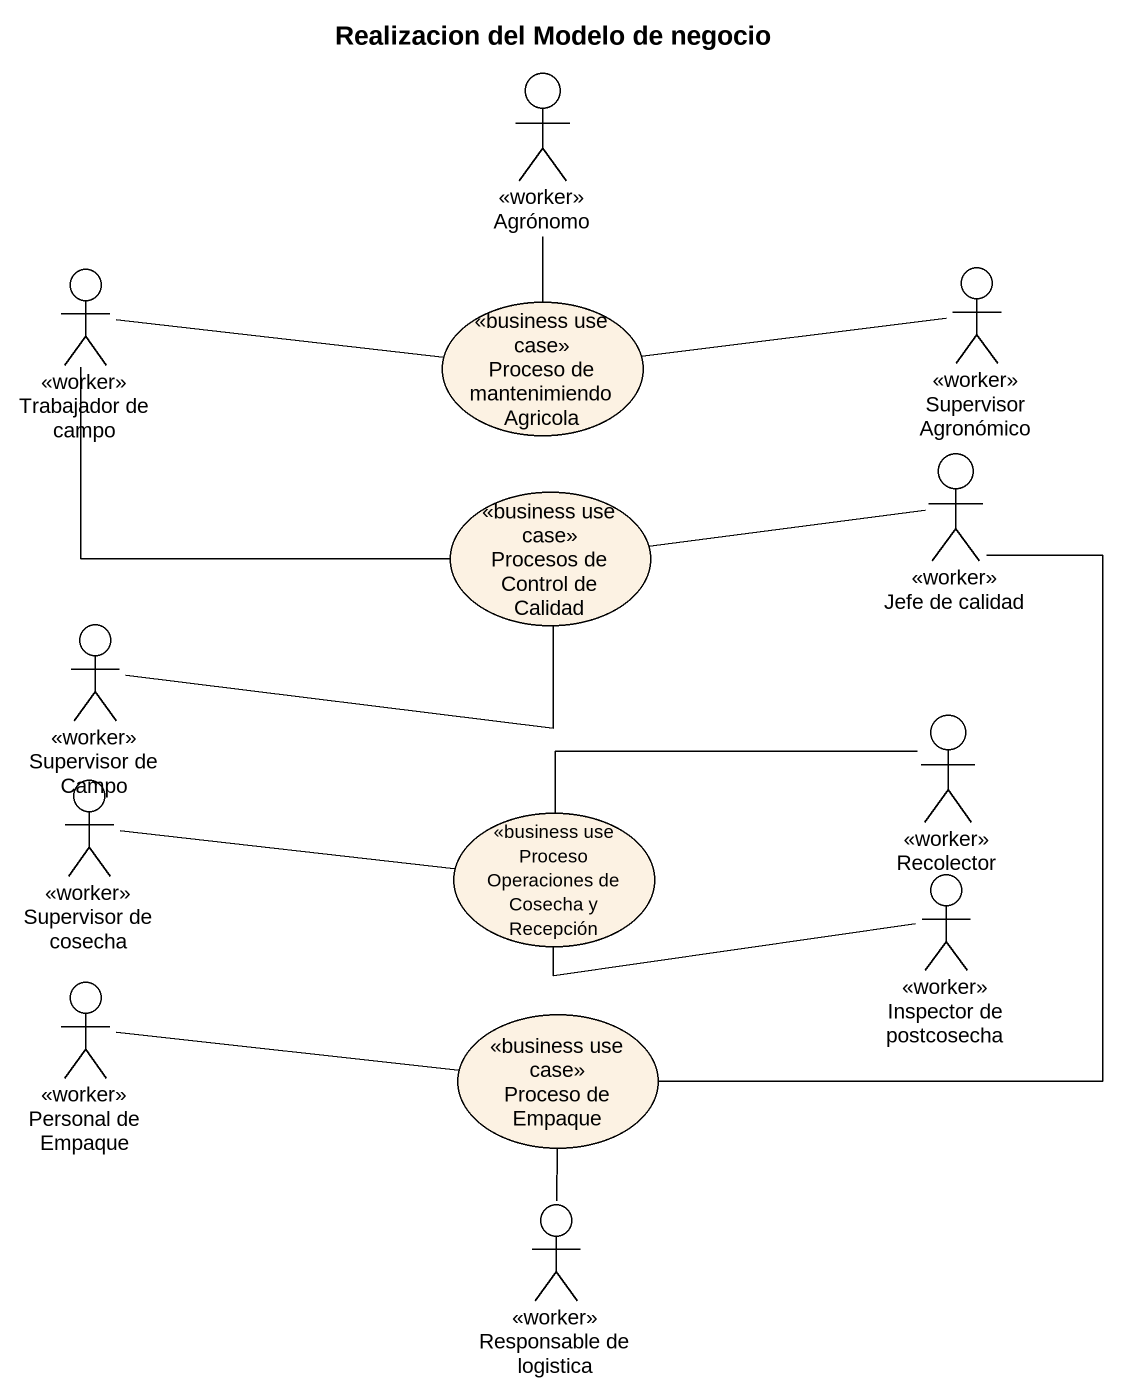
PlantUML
@startuml
title Realizacion del Modelo de negocio
actor Agrónomo <<worker>>
actor "Trabajador de campo" as Trabajador_de_campo <<worker>>
actor "Supervisor Agronómico" as Supervisor_Agronómico <<worker>>
usecase "Proceso de mantenimiendo Agricola" as Proceso_de_mantenimiendo <<business use case>>
actor "Jefe de calidad" as Jefe_de_calidad <<worker>>
usecase "Procesos de Control de Calidad" as Procesos_de_Control_de <<business use case>>
actor "Supervisor de Campo" as Supervisor_de_Campo <<worker>>
actor Recolector <<worker>>
actor "Supervisor de cosecha" as Supervisor_de_cosecha <<worker>>
usecase "Proceso Operaciones de Cosecha y Recepción" as Proceso_Operaciones_de <<business use case>>
actor "Inspector de postcosecha" as Inspector_de_postcosecha <<worker>>
actor "Personal de Empaque" as Personal_de_Empaque <<worker>>
usecase "Proceso de Empaque" as Proceso_de_Empaque <<business use case>>
actor "Responsable de logistica" as Responsable_de_logistica <<worker>>
Trabajador_de_campo -right- Proceso_de_mantenimiendo
Trabajador_de_campo -right- Procesos_de_Control_de
Proceso_de_mantenimiendo -up- Agrónomo
Proceso_de_mantenimiendo -right- Supervisor_Agronómico
Jefe_de_calidad -- Proceso_de_Empaque
Procesos_de_Control_de -right- Jefe_de_calidad
Supervisor_de_Campo -right- Procesos_de_Control_de
Supervisor_de_cosecha -right- Proceso_Operaciones_de
Proceso_Operaciones_de -right- Recolector
Proceso_Operaciones_de -right- Inspector_de_postcosecha
Proceso_de_Empaque -left- Personal_de_Empaque
Proceso_de_Empaque -- Responsable_de_logistica
@enduml
